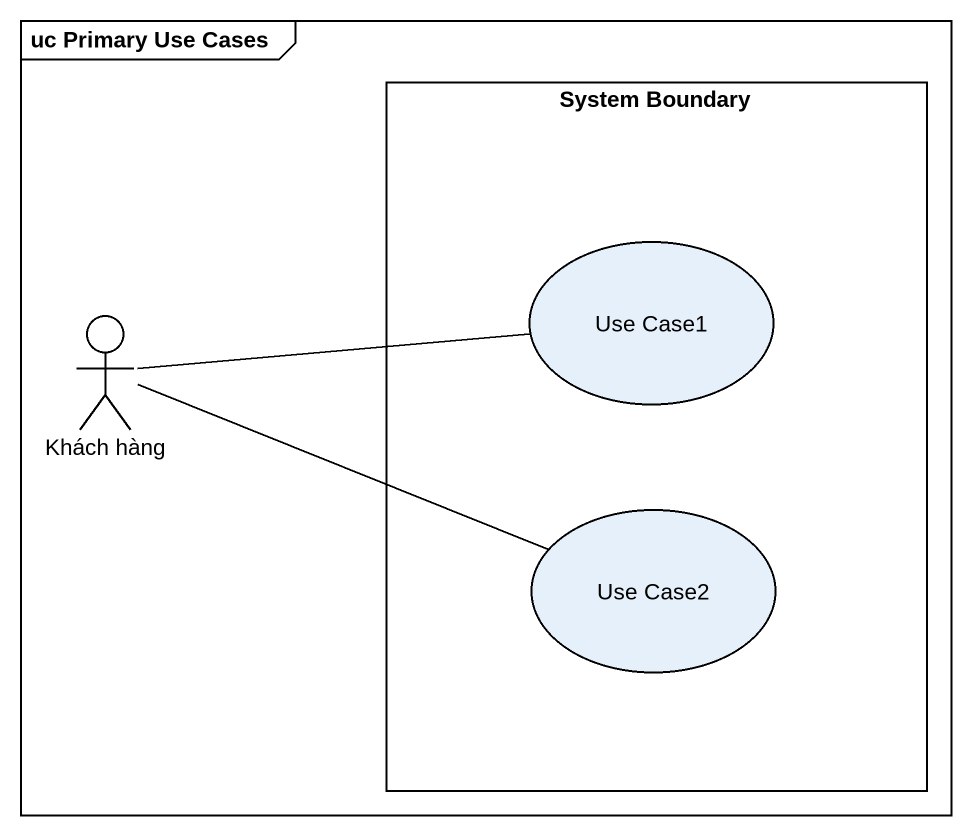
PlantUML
@startuml
mainframe uc Primary Use Cases
rectangle "System Boundary" as System_Boundary {
  usecase "Use Case1" as Use_Case1
  usecase "Use Case2" as Use_Case2
}
actor "Khách hàng" as Khách_hàng
Khách_hàng -right- Use_Case1
Khách_hàng -right- Use_Case2
@enduml
